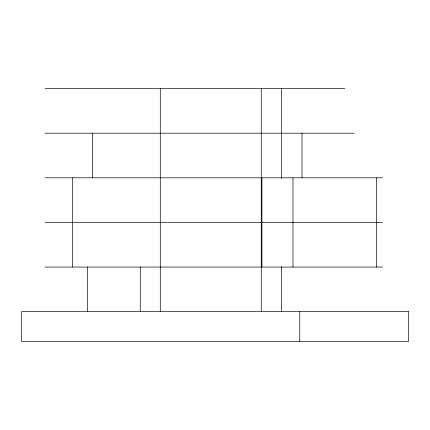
<?xml version="1.0" encoding="UTF-8"?>
<svg xmlns="http://www.w3.org/2000/svg" width="430" height="430" viewBox="0 0 430 430"><rect width="100%" height="100%" fill="white"/><g stroke="black" fill="none" stroke-linecap="round" stroke-linejoin="round"><path stroke-width="0.64" d="M45.053 88.569L344.855 88.569M45.053 133.192L354.32 133.192M45.053 177.816L382.603 177.816M45.053 222.439L382.603 222.439M45.053 267.057L382.603 267.057M376.331 177.816L376.331 267.057M302.01 133.192L302.01 177.816M299.769 311.68L299.769 341.431M292.981 177.816L292.981 267.057M281.349 88.569L281.349 178.353M281.349 266.788L281.349 311.68M261.924 177.816L261.924 267.057M261.263 88.569L261.263 311.68M160.282 88.569L160.282 311.68M140.25 267.057L140.25 311.68M92.595 133.192L92.595 177.816M87.677 267.057L87.677 311.68M72.509 177.816L72.509 267.057M408.5 311.68L21.5 311.68L21.5 341.431L408.5 341.431L408.5 311.68"/></g></svg>
